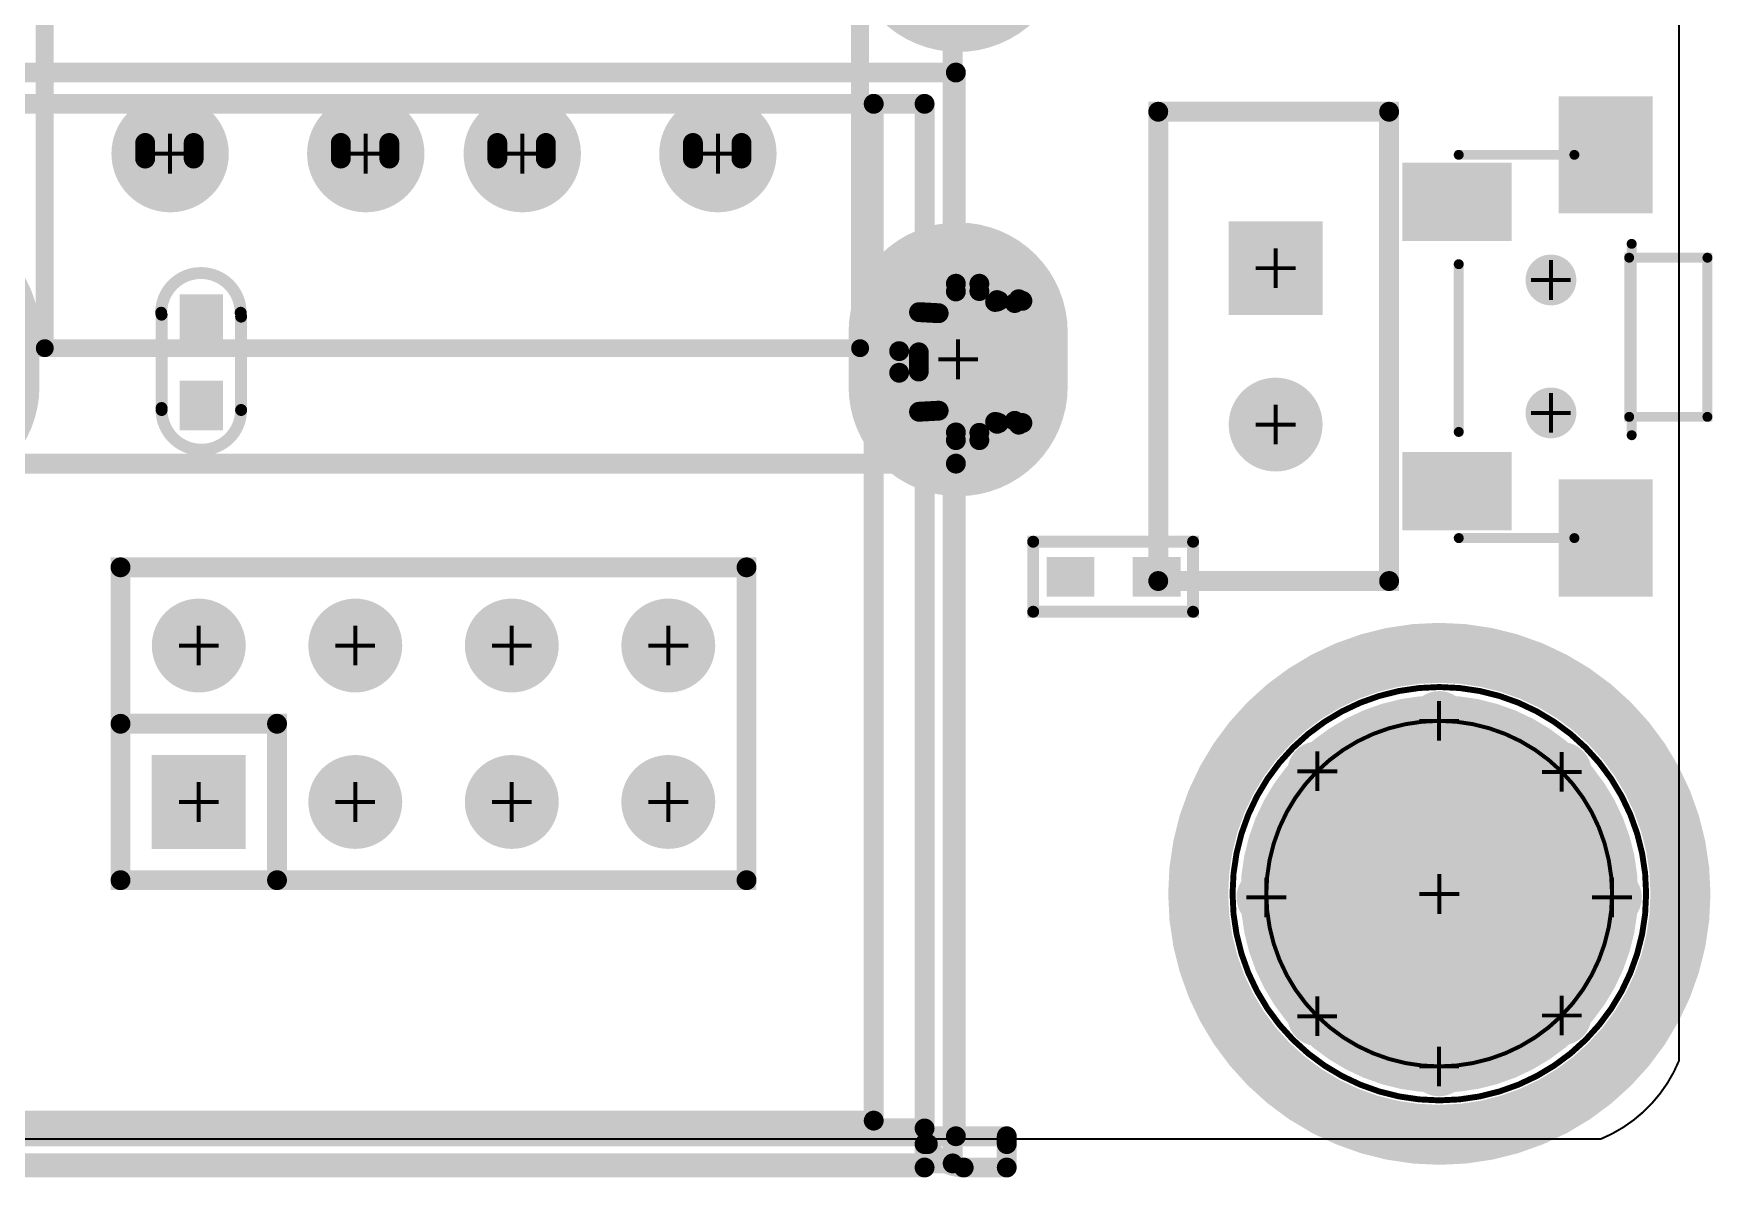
# Model space of a CAD drawing. Extents: x 68 to 180, y 55 to 144.
# Drawn here: x 158.89 to 180.34, y 55.48 to 70.11 of the extents above; entities that cross this region are included whole.
import ezdxf

# ---------------------------------------------------------------- set-up
doc = ezdxf.new("R2010")
doc.units = 0
doc.header["$MEASUREMENT"] = 0
doc.layers.get('0').update_dxf_attribs({"linetype": 'CONTINUOUS'})
for name, color, linetype in [('BOARD_OUTLINE_00', 2, 'CONTINUOUS'), ('DRIL_NPLTE_THRU_01', 16, 'CONTINUOUS'), ('DRIL_NPLTE_THRU_02', 4, 'CONTINUOUS'), ('DRIL_NPLTE_THRU_03', 96, 'CONTINUOUS'), ('DRIL_NPLTE_THRU_04', 136, 'CONTINUOUS'), ('DRIL_NPLTE_THRU_05', 34, 'CONTINUOUS'), ('DRIL_NPLTE_THRU_06', 176, 'CONTINUOUS'), ('DRIL_PLTE_THRU_01', 16, 'CONTINUOUS'), ('DRIL_PLTE_THRU_02', 4, 'CONTINUOUS'), ('DRIL_PLTE_THRU_03', 96, 'CONTINUOUS'), ('DRIL_PLTE_THRU_04', 136, 'CONTINUOUS'), ('DRIL_PLTE_THRU_05', 34, 'CONTINUOUS'), ('DRIL_PLTE_THRU_06', 176, 'CONTINUOUS'), ('DRIL_SYMBOL', 2, 'CONTINUOUS'), ('PADS_BOT', 5, 'CONTINUOUS'), ('PADS_INNER', 1, 'CONTINUOUS'), ('PADS_TOP', 1, 'CONTINUOUS'), ('PART_BOT_2DLINE_00', 253, 'CONTINUOUS'), ('PART_TOP_2DLINE_00', 67, 'CONTINUOUS'), ('PART_TOP_2DLINE_01', 67, 'CONTINUOUS'), ('PART_TOP_2DLINE_129', 130, 'CONTINUOUS'), ('PART_TOP_COPPER_121', 222, 'CONTINUOUS'), ('PART_TOP_COPPER_128', 210, 'CONTINUOUS'), ('PART_TOP_COPPER_129', 130, 'CONTINUOUS')]:
    doc.layers.add(name, color=color, linetype=linetype)

# ---------------------------------------------------------------- blocks, each defined once
blk = doc.blocks.new('SMOOTH_0$0254')
at = {"const_width": 0.0127}
blk.add_lwpolyline([(-0.00635, 0, 1), (0.00635, 0, 1)], format="xyb", close=True, dxfattribs=at)
blk = doc.blocks.new('BOARD_5728')
at = {"layer": 'BOARD_OUTLINE_00', "const_width": 0.0254}
blk.add_lwpolyline([(0, -12.664, -0.306685), (1, -11.664), (110.44, -11.664, -0.233627), (111.44, -12.664), (111.44, -92.464, -0.199366), (110.44, -93.464), (1, -93.464, -0.298113), (0, -92.464), (0, -85.073), (12, -85.073), (12, -50.989), (2.337, -50.989), (2.356, -32.194), (0, -32.194)], format="xyb", close=True, dxfattribs=at)
at = {"layer": 'BOARD_OUTLINE_00'}
for p in [(111.44, -92.464), (110.44, -93.464)]:
    blk.add_blockref('SMOOTH_0$0254', p, dxfattribs=at)
blk = doc.blocks.new('SMOOTH_0$1524')
at = {"const_width": 0.0762}
blk.add_lwpolyline([(-0.0381, 0, 1), (0.0381, 0, 1)], format="xyb", close=True, dxfattribs=at)
blk = doc.blocks.new('PART_BODY_BOT_5731')
at = {"layer": 'PART_BOT_2DLINE_00', "const_width": 0.152}
blk.add_lwpolyline([(-1.028, -0.449), (-1.028, 0.446), (1.015, 0.446), (1.015, -0.449)], close=True, dxfattribs=at)
at = {"layer": 'PART_BOT_2DLINE_00'}
for p in [(-1.028, 0.446), (1.015, 0.446), (-1.028, -0.449), (1.015, -0.449)]:
    blk.add_blockref('SMOOTH_0$1524', p, dxfattribs=at)
blk = doc.blocks.new('DRIL_HOLE_0')
blk.add_lwpolyline([(0, 0, 1), (0, 0, 1)], format="xyb", close=True)
blk = doc.blocks.new('PAD_0')
blk.add_lwpolyline([(0, 0, 1), (0, 0, 1)], format="xyb", close=True)
blk = doc.blocks.new('PAD_1')
at = {"const_width": 0.508}
blk.add_lwpolyline([(-0.305, 0), (0.305, 0)], dxfattribs=at)
blk = doc.blocks.new('STK_BOT_14')
at = {"layer": 'DRIL_PLTE_THRU_01'}
blk.add_blockref('DRIL_HOLE_0', (0, 0), dxfattribs=at)
at = {"layer": 'DRIL_PLTE_THRU_02'}
blk.add_blockref('DRIL_HOLE_0', (0, 0), dxfattribs=at)
at = {"layer": 'DRIL_PLTE_THRU_03'}
blk.add_blockref('DRIL_HOLE_0', (0, 0), dxfattribs=at)
at = {"layer": 'DRIL_PLTE_THRU_04'}
blk.add_blockref('DRIL_HOLE_0', (0, 0), dxfattribs=at)
at = {"layer": 'DRIL_PLTE_THRU_05'}
blk.add_blockref('DRIL_HOLE_0', (0, 0), dxfattribs=at)
at = {"layer": 'DRIL_PLTE_THRU_06'}
blk.add_blockref('DRIL_HOLE_0', (0, 0), dxfattribs=at)
at = {"layer": 'PADS_BOT'}
blk.add_blockref('PAD_1', (0, 0), dxfattribs=at)
at = {"layer": 'PADS_INNER'}
blk.add_blockref('PAD_0', (0, 0), dxfattribs=at)
at = {"layer": 'PADS_TOP'}
blk.add_blockref('PAD_0', (0, 0), dxfattribs=at)
blk = doc.blocks.new('SYM_BOT_14')
for name, p in [('PART_BODY_BOT_5731', (0, 0)), ('STK_BOT_14', (-0.55, 0)), ('STK_BOT_14', (0.55, 0))]:
    blk.add_blockref(name, p)
blk = doc.blocks.new('PART_BOT_202')
blk.add_blockref('SYM_BOT_14', (0, 0))
blk = doc.blocks.new('SMOOTH_0$127')
at = {"const_width": 0.0635}
blk.add_lwpolyline([(-0.03175, 0, 1), (0.03175, 0, 1)], format="xyb", close=True, dxfattribs=at)
blk = doc.blocks.new('PART_BODY_TOP_5784')
at = {"layer": 'PART_TOP_2DLINE_00', "const_width": 0.127}
for points in [[(-1.178, 2.45), (0.3, 2.45)], [(1.032, 1.31233), (1.032, -1.135)], [(-1.178, 1.05167), (-1.178, -1.093)], [(-1.178, -2.45), (0.3, -2.45)]]:
    blk.add_lwpolyline(points, dxfattribs=at)
blk.add_lwpolyline([(1, 1.13467), (2, 1.13467), (2, -0.9), (1, -0.9)], close=True, dxfattribs=at)
at = {"layer": 'PART_TOP_2DLINE_00'}
for p in [(-1.178, 2.45), (0.3, 2.45), (1.032, 1.31233), (-1.178, 1.05167), (1, 1.13467), (2, 1.13467), (1, -0.9), (2, -0.9), (-1.178, -1.093), (1.032, -1.135), (-1.178, -2.45), (0.3, -2.45)]:
    blk.add_blockref('SMOOTH_0$127', p, dxfattribs=at)
blk = doc.blocks.new('PAD_68')
at = {"const_width": 1}
blk.add_lwpolyline([(-0.7, 0), (0.7, 0)], dxfattribs=at)
blk = doc.blocks.new('STK_TOP_91')
at = {"layer": 'DRIL_PLTE_THRU_01'}
blk.add_blockref('DRIL_HOLE_0', (0, 0), dxfattribs=at)
at = {"layer": 'DRIL_PLTE_THRU_02'}
blk.add_blockref('DRIL_HOLE_0', (0, 0), dxfattribs=at)
at = {"layer": 'DRIL_PLTE_THRU_03'}
blk.add_blockref('DRIL_HOLE_0', (0, 0), dxfattribs=at)
at = {"layer": 'DRIL_PLTE_THRU_04'}
blk.add_blockref('DRIL_HOLE_0', (0, 0), dxfattribs=at)
at = {"layer": 'DRIL_PLTE_THRU_05'}
blk.add_blockref('DRIL_HOLE_0', (0, 0), dxfattribs=at)
at = {"layer": 'DRIL_PLTE_THRU_06'}
blk.add_blockref('DRIL_HOLE_0', (0, 0), dxfattribs=at)
at = {"layer": 'PADS_BOT'}
blk.add_blockref('PAD_0', (0, 0), dxfattribs=at)
at = {"layer": 'PADS_INNER'}
blk.add_blockref('PAD_0', (0, 0), dxfattribs=at)
at = {"layer": 'PADS_TOP'}
blk.add_blockref('PAD_68', (0, 0), dxfattribs=at)
blk = doc.blocks.new('PAD_69')
at = {"const_width": 1.2}
blk.add_lwpolyline([(-0.75, 0), (0.75, 0)], dxfattribs=at)
blk = doc.blocks.new('STK_TOP_90')
at = {"layer": 'DRIL_PLTE_THRU_01'}
blk.add_blockref('DRIL_HOLE_0', (0, 0), dxfattribs=at)
at = {"layer": 'DRIL_PLTE_THRU_02'}
blk.add_blockref('DRIL_HOLE_0', (0, 0), dxfattribs=at)
at = {"layer": 'DRIL_PLTE_THRU_03'}
blk.add_blockref('DRIL_HOLE_0', (0, 0), dxfattribs=at)
at = {"layer": 'DRIL_PLTE_THRU_04'}
blk.add_blockref('DRIL_HOLE_0', (0, 0), dxfattribs=at)
at = {"layer": 'DRIL_PLTE_THRU_05'}
blk.add_blockref('DRIL_HOLE_0', (0, 0), dxfattribs=at)
at = {"layer": 'DRIL_PLTE_THRU_06'}
blk.add_blockref('DRIL_HOLE_0', (0, 0), dxfattribs=at)
at = {"layer": 'PADS_BOT'}
blk.add_blockref('PAD_0', (0, 0), dxfattribs=at)
at = {"layer": 'PADS_INNER'}
blk.add_blockref('PAD_0', (0, 0), dxfattribs=at)
at = {"layer": 'PADS_TOP', "rotation": 90}
blk.add_blockref('PAD_69', (0, 0), dxfattribs=at)
blk = doc.blocks.new('DRIL_SYMBOL_0$65')
at = {"layer": 'DRIL_SYMBOL', "const_width": 0.0508}
for points in [[(0, -0.254), (0, 0.254)], [(-0.254, 0), (0.254, 0)]]:
    blk.add_lwpolyline(points, dxfattribs=at)
blk = doc.blocks.new('DRIL_HOLE_0$65')
at = {"const_width": 0.325}
blk.add_lwpolyline([(-0.1625, 0, 1), (0.1625, 0, 1)], format="xyb", close=True, dxfattribs=at)
blk.add_blockref('DRIL_SYMBOL_0$65', (0, 0))
blk = doc.blocks.new('PAD_70')
at = {"const_width": 0.325}
blk.add_lwpolyline([(0, -0.1625, 1), (0, 0.1625, 1)], format="xyb", close=True, dxfattribs=at)
blk = doc.blocks.new('STK_TOP_92')
at = {"layer": 'DRIL_NPLTE_THRU_01'}
blk.add_blockref('DRIL_HOLE_0$65', (0, 0), dxfattribs=at)
at = {"layer": 'DRIL_NPLTE_THRU_02'}
blk.add_blockref('DRIL_HOLE_0$65', (0, 0), dxfattribs=at)
at = {"layer": 'DRIL_NPLTE_THRU_03'}
blk.add_blockref('DRIL_HOLE_0$65', (0, 0), dxfattribs=at)
at = {"layer": 'DRIL_NPLTE_THRU_04'}
blk.add_blockref('DRIL_HOLE_0$65', (0, 0), dxfattribs=at)
at = {"layer": 'DRIL_NPLTE_THRU_05'}
blk.add_blockref('DRIL_HOLE_0$65', (0, 0), dxfattribs=at)
at = {"layer": 'DRIL_NPLTE_THRU_06'}
blk.add_blockref('DRIL_HOLE_0$65', (0, 0), dxfattribs=at)
at = {"layer": 'PADS_BOT'}
blk.add_blockref('PAD_70', (0, 0), dxfattribs=at)
at = {"layer": 'PADS_INNER'}
blk.add_blockref('PAD_70', (0, 0), dxfattribs=at)
at = {"layer": 'PADS_TOP'}
blk.add_blockref('PAD_70', (0, 0), dxfattribs=at)
blk = doc.blocks.new('SYM_TOP_67')
for name, p in [('STK_TOP_90', (0.7, 2.45)), ('PART_BODY_TOP_5784', (0, 0)), ('STK_TOP_91', (-1.2, 1.85)), ('STK_TOP_92', (0, 0.85)), ('STK_TOP_92', (0, -0.85)), ('STK_TOP_90', (0.7, -2.45)), ('STK_TOP_91', (-1.2, -1.85))]:
    blk.add_blockref(name, p)
blk = doc.blocks.new('PART_TOP_254')
blk.add_blockref('SYM_TOP_67', (0, 0))
blk = doc.blocks.new('SMOOTH_0$254')
at = {"const_width": 0.127}
blk.add_lwpolyline([(-0.0635, 0, 1), (0.0635, 0, 1)], format="xyb", close=True, dxfattribs=at)
blk = doc.blocks.new('SMOOTH_0$2286')
at = {"const_width": 0.1143}
blk.add_lwpolyline([(-0.05715, 0, 1), (0.05715, 0, 1)], format="xyb", close=True, dxfattribs=at)
blk = doc.blocks.new('PART_BODY_TOP_5789')
at = {"layer": 'PART_TOP_2DLINE_00', "const_width": 0.254}
blk.add_lwpolyline([(-6.5, 1.7), (6.5, 1.7), (6.5, -15.61), (-6.5, -15.61)], close=True, dxfattribs=at)
at = {"layer": 'PART_TOP_2DLINE_01', "const_width": 0.254}
for points in [[(-6.559, -1.663), (6.541, -1.663)], [(-6.559, -15.263), (-6.559, -1.663)], [(6.541, -15.263), (6.541, -1.663)], [(6.141, -2.063), (-6.159, -2.063)], [(-6.159, -15.363), (-6.159, -2.063)], [(-5.509, -2.063), (-5.509, -15.063)], [(5.491, -2.063), (5.491, -15.063)], [(6.141, -15.363), (6.141, -2.063)], [(-3.819, -2.563), (-3.199, -2.563)], [(-3.819, -2.763), (-3.819, -2.563)], [(-3.199, -2.563), (-3.199, -2.763)], [(-1.319, -2.563), (-0.699, -2.563)], [(-1.319, -2.763), (-1.319, -2.563)], [(-0.699, -2.563), (-0.699, -2.763)], [(0.681, -2.563), (1.301, -2.563)], [(0.681, -2.763), (0.681, -2.563)], [(1.301, -2.563), (1.301, -2.763)], [(3.181, -2.563), (3.801, -2.563)], [(3.181, -2.763), (3.181, -2.563)], [(3.801, -2.563), (3.801, -2.763)], [(-3.199, -2.763), (-3.819, -2.763)], [(-0.699, -2.763), (-1.319, -2.763)], [(1.301, -2.763), (0.681, -2.763)], [(3.801, -2.763), (3.181, -2.763)], [(-6.859, -6.363), (-6.859, -4.363)], [(-6.559, -4.363), (-6.859, -4.363)], [(6.541, -4.363), (6.841, -4.363)], [(6.841, -6.363), (6.841, -4.363)], [(-7.409, -6.144), (-7.409, -4.582)], [(-7.362, -4.561), (-6.859, -4.457)], [(-7.362, -4.561), (-7.362, -6.165)], [(-6.339, -4.74), (-7.311, -4.61)], [(-7.311, -4.61), (-7.311, -6.116)], [(-7.109, -6.144), (-7.109, -4.582)], [(-6.559, -4.462), (-7.085, -4.572)], [(-7.085, -4.572), (-7.085, -4.592)], [(-7.085, -4.592), (-7.085, -6.134)], [(-7.06, -4.596), (-6.088, -4.726)], [(-7.06, -4.596), (-7.06, -6.13)], [(7.042, -4.596), (6.07, -4.726)], [(6.321, -4.74), (7.293, -4.61)], [(6.541, -4.462), (7.067, -4.572)], [(7.344, -4.561), (6.841, -4.457)], [(7.042, -4.596), (7.042, -6.13)], [(7.067, -4.572), (7.067, -4.592)], [(7.067, -4.592), (7.067, -6.134)], [(7.091, -4.582), (7.091, -6.144)], [(7.293, -4.61), (7.293, -6.116)], [(7.344, -4.561), (7.344, -6.165)], [(7.391, -4.582), (7.391, -6.144)], [(-6.339, -4.74), (-6.088, -4.726)], [(6.07, -4.726), (6.321, -4.74)], [(-6.085, -5.24), (-5.834, -5.225)], [(-6.085, -5.24), (-6.085, -5.486)], [(-5.834, -5.225), (-5.834, -5.501)], [(5.816, -5.225), (6.067, -5.24)], [(5.816, -5.225), (5.816, -5.501)], [(6.067, -5.24), (6.067, -5.486)], [(-5.834, -5.501), (-6.085, -5.486)], [(6.067, -5.486), (5.816, -5.501)], [(-6.339, -5.986), (-7.311, -6.116)], [(-7.06, -6.13), (-6.088, -6)], [(-6.088, -6), (-6.339, -5.986)], [(6.321, -5.986), (6.07, -6)], [(7.042, -6.13), (6.07, -6)], [(6.321, -5.986), (7.293, -6.116)], [(-7.362, -6.165), (-6.859, -6.269)], [(-7.085, -6.134), (-7.085, -6.154)], [(-6.559, -6.264), (-7.085, -6.154)], [(6.541, -6.264), (7.067, -6.154)], [(7.344, -6.165), (6.841, -6.269)], [(7.067, -6.134), (7.067, -6.154)], [(-6.559, -6.363), (-6.859, -6.363)], [(6.541, -6.363), (6.841, -6.363)], [(6.541, -6.663), (-6.559, -6.663)], [(-5.509, -15.063), (5.491, -15.063)], [(-7.209, -15.263), (-7.209, -15.363)], [(7.191, -15.263), (-7.209, -15.263)], [(-6.159, -15.163), (6.141, -15.163)], [(7.191, -15.263), (7.191, -15.363)], [(-7.209, -15.363), (-7.209, -15.663)], [(-6.159, -15.363), (-6.159, -15.663)], [(6.141, -15.363), (6.141, -15.663)], [(7.191, -15.363), (7.191, -15.663)], [(-7.209, -15.663), (-6.659, -15.663)], [(-6.159, -15.663), (6.141, -15.663)], [(7.191, -15.663), (6.641, -15.663)]]:
    blk.add_lwpolyline(points, dxfattribs=at)
for points in [[(-6.201, -15.363, 0.10334), (-6.159, -15.163)], [(6.141, -15.163, 0.10334), (6.183, -15.363)], [(-6.659, -15.663, 0.298113), (-6.201, -15.363)], [(6.183, -15.363, 0.298113), (6.641, -15.663)]]:
    blk.add_lwpolyline(points, format="xyb", dxfattribs=at)
at = {"layer": 'PART_TOP_COPPER_129', "const_width": 0.229}
blk.add_lwpolyline([(-5.102, 1.363), (5.317, 1.363), (5.317, -5.187), (-5.102, -5.187)], close=True, dxfattribs=at)
at = {"layer": 'PART_TOP_2DLINE_00'}
for p in [(-6.5, 1.7), (6.5, 1.7), (-6.5, -15.61), (6.5, -15.61)]:
    blk.add_blockref('SMOOTH_0$254', p, dxfattribs=at)
at = {"layer": 'PART_TOP_2DLINE_01'}
for p in [(-6.559, -1.663), (-6.559, -1.663), (6.541, -1.663), (6.541, -1.663), (-6.159, -2.063), (-6.159, -2.063), (-5.509, -2.063), (5.491, -2.063), (6.141, -2.063), (6.141, -2.063), (-3.819, -2.563), (-3.819, -2.563), (-3.199, -2.563), (-3.199, -2.563), (-1.319, -2.563), (-1.319, -2.563), (-0.699, -2.563), (-0.699, -2.563), (0.681, -2.563), (0.681, -2.563), (1.301, -2.563), (1.301, -2.563), (3.181, -2.563), (3.181, -2.563), (3.801, -2.563), (3.801, -2.563), (-3.819, -2.763), (-3.819, -2.763), (-3.199, -2.763), (-3.199, -2.763), (-1.319, -2.763), (-1.319, -2.763), (-0.699, -2.763), (-0.699, -2.763), (0.681, -2.763), (0.681, -2.763), (1.301, -2.763), (1.301, -2.763), (3.181, -2.763), (3.181, -2.763), (3.801, -2.763), (3.801, -2.763), (-6.859, -4.363), (-6.859, -4.363), (-6.559, -4.363), (6.541, -4.363), (6.841, -4.363), (6.841, -4.363), (-7.409, -4.582), (-7.362, -4.561), (-7.362, -4.561), (-7.311, -4.61), (-7.311, -4.61), (-7.109, -4.582), (-7.085, -4.572), (-7.085, -4.572), (-7.085, -4.592), (-7.085, -4.592), (-7.06, -4.596), (-7.06, -4.596), (-6.859, -4.457), (-6.559, -4.462), (6.541, -4.462), (6.841, -4.457), (7.042, -4.596), (7.042, -4.596), (7.067, -4.572), (7.067, -4.572), (7.067, -4.592), (7.067, -4.592), (7.091, -4.582), (7.293, -4.61), (7.293, -4.61), (7.344, -4.561), (7.344, -4.561), (7.391, -4.582), (-6.339, -4.74), (-6.339, -4.74), (-6.088, -4.726), (-6.088, -4.726), (6.07, -4.726), (6.07, -4.726), (6.321, -4.74), (6.321, -4.74), (-6.085, -5.24), (-6.085, -5.24), (-5.834, -5.225), (-5.834, -5.225), (5.816, -5.225), (5.816, -5.225), (6.067, -5.24), (6.067, -5.24), (-6.085, -5.486), (-6.085, -5.486), (6.067, -5.486), (6.067, -5.486), (-5.834, -5.501), (-5.834, -5.501), (5.816, -5.501), (5.816, -5.501), (-7.311, -6.116), (-7.311, -6.116), (-7.06, -6.13), (-7.06, -6.13), (-6.339, -5.986), (-6.339, -5.986), (-6.088, -6), (-6.088, -6), (6.07, -6), (6.07, -6), (6.321, -5.986), (6.321, -5.986), (7.042, -6.13), (7.042, -6.13), (7.293, -6.116), (7.293, -6.116), (-7.409, -6.144), (-7.362, -6.165), (-7.362, -6.165), (-7.109, -6.144), (-7.085, -6.134), (-7.085, -6.134), (-7.085, -6.154), (-7.085, -6.154), (-6.859, -6.269), (-6.559, -6.264), (6.541, -6.264), (6.841, -6.269), (7.067, -6.134), (7.067, -6.134), (7.067, -6.154), (7.067, -6.154), (7.091, -6.144), (7.344, -6.165), (7.344, -6.165), (7.391, -6.144), (-6.859, -6.363), (-6.859, -6.363), (-6.559, -6.363), (6.541, -6.363), (6.841, -6.363), (6.841, -6.363), (-6.559, -6.663), (6.541, -6.663), (-5.509, -15.063), (-5.509, -15.063), (5.491, -15.063), (5.491, -15.063), (-7.209, -15.263), (-7.209, -15.263), (-6.559, -15.263), (-6.159, -15.163), (-6.159, -15.163), (6.141, -15.163), (6.141, -15.163), (6.541, -15.263), (7.191, -15.263), (7.191, -15.263), (-7.209, -15.363), (-7.209, -15.363), (-6.201, -15.363), (-6.201, -15.363), (-6.159, -15.363), (-6.159, -15.363), (6.141, -15.363), (6.141, -15.363), (6.183, -15.363), (6.183, -15.363), (7.191, -15.363), (7.191, -15.363), (-7.209, -15.663), (-7.209, -15.663), (-6.659, -15.663), (-6.659, -15.663), (-6.159, -15.663), (-6.159, -15.663), (6.141, -15.663), (6.141, -15.663), (6.641, -15.663), (6.641, -15.663), (7.191, -15.663), (7.191, -15.663)]:
    blk.add_blockref('SMOOTH_0$254', p, dxfattribs=at)
at = {"layer": 'PART_TOP_COPPER_129'}
for p in [(-5.102, 1.363), (5.317, 1.363), (-5.102, -5.187), (5.317, -5.187)]:
    blk.add_blockref('SMOOTH_0$2286', p, dxfattribs=at)
blk = doc.blocks.new('DRIL_SYMBOL_0$9')
at = {"layer": 'DRIL_SYMBOL', "const_width": 0.0508}
for points in [[(0, -0.254), (0, 0.254)], [(-0.254, 0), (0.254, 0)]]:
    blk.add_lwpolyline(points, dxfattribs=at)
blk = doc.blocks.new('DRIL_HOLE_0$9')
at = {"const_width": 0.45}
blk.add_lwpolyline([(-0.225, 0, 1), (0.225, 0, 1)], format="xyb", close=True, dxfattribs=at)
blk.add_blockref('DRIL_SYMBOL_0$9', (0, 0))
blk = doc.blocks.new('PAD_48')
at = {"const_width": 0.75}
blk.add_lwpolyline([(0, -0.375, 1), (0, 0.375, 1)], format="xyb", close=True, dxfattribs=at)
blk = doc.blocks.new('STK_TOP_102')
at = {"layer": 'DRIL_PLTE_THRU_01'}
blk.add_blockref('DRIL_HOLE_0$9', (0, 0), dxfattribs=at)
at = {"layer": 'DRIL_PLTE_THRU_02'}
blk.add_blockref('DRIL_HOLE_0$9', (0, 0), dxfattribs=at)
at = {"layer": 'DRIL_PLTE_THRU_03'}
blk.add_blockref('DRIL_HOLE_0$9', (0, 0), dxfattribs=at)
at = {"layer": 'DRIL_PLTE_THRU_04'}
blk.add_blockref('DRIL_HOLE_0$9', (0, 0), dxfattribs=at)
at = {"layer": 'DRIL_PLTE_THRU_05'}
blk.add_blockref('DRIL_HOLE_0$9', (0, 0), dxfattribs=at)
at = {"layer": 'DRIL_PLTE_THRU_06'}
blk.add_blockref('DRIL_HOLE_0$9', (0, 0), dxfattribs=at)
at = {"layer": 'PADS_BOT'}
blk.add_blockref('PAD_48', (0, 0), dxfattribs=at)
at = {"layer": 'PADS_INNER'}
blk.add_blockref('PAD_48', (0, 0), dxfattribs=at)
at = {"layer": 'PADS_TOP'}
blk.add_blockref('PAD_48', (0, 0), dxfattribs=at)
blk = doc.blocks.new('DRIL_SYMBOL_2$5')
at = {"layer": 'DRIL_SYMBOL', "const_width": 0.0508}
for points in [[(0, -0.254), (0, 0.254)], [(-0.254, 0), (0.254, 0)]]:
    blk.add_lwpolyline(points, dxfattribs=at)
blk = doc.blocks.new('DRIL_HOLE_2$5')
at = {"const_width": 1.25}
blk.add_lwpolyline([(-0.625, 0, 1), (0.625, 0, 1)], format="xyb", close=True, dxfattribs=at)
blk.add_blockref('DRIL_SYMBOL_2$5', (0, 0))
blk = doc.blocks.new('PAD_72')
at = {"const_width": 1.4}
blk.add_lwpolyline([(-0.35, -0.7), (0.35, -0.7, 1), (0.35, 0.7), (-0.35, 0.7, 1)], format="xyb", close=True, dxfattribs=at)
blk = doc.blocks.new('STK_TOP_103')
at = {"layer": 'DRIL_PLTE_THRU_01'}
blk.add_blockref('DRIL_HOLE_2$5', (0, 0), dxfattribs=at)
at = {"layer": 'DRIL_PLTE_THRU_02'}
blk.add_blockref('DRIL_HOLE_2$5', (0, 0), dxfattribs=at)
at = {"layer": 'DRIL_PLTE_THRU_03'}
blk.add_blockref('DRIL_HOLE_2$5', (0, 0), dxfattribs=at)
at = {"layer": 'DRIL_PLTE_THRU_04'}
blk.add_blockref('DRIL_HOLE_2$5', (0, 0), dxfattribs=at)
at = {"layer": 'DRIL_PLTE_THRU_05'}
blk.add_blockref('DRIL_HOLE_2$5', (0, 0), dxfattribs=at)
at = {"layer": 'DRIL_PLTE_THRU_06'}
blk.add_blockref('DRIL_HOLE_2$5', (0, 0), dxfattribs=at)
at = {"layer": 'PADS_BOT', "rotation": 90}
blk.add_blockref('PAD_72', (0, 0), dxfattribs=at)
at = {"layer": 'PADS_INNER', "rotation": 90}
blk.add_blockref('PAD_72', (0, 0), dxfattribs=at)
at = {"layer": 'PADS_TOP', "rotation": 90}
blk.add_blockref('PAD_72', (0, 0), dxfattribs=at)
blk = doc.blocks.new('PAD_73')
at = {"const_width": 1.4}
blk.add_lwpolyline([(-0.25, -0.7), (0.25, -0.7, 1), (0.25, 0.7), (-0.25, 0.7, 1)], format="xyb", close=True, dxfattribs=at)
blk = doc.blocks.new('STK_TOP_104')
at = {"layer": 'DRIL_PLTE_THRU_01'}
blk.add_blockref('DRIL_HOLE_2$5', (0, 0), dxfattribs=at)
at = {"layer": 'DRIL_PLTE_THRU_02'}
blk.add_blockref('DRIL_HOLE_2$5', (0, 0), dxfattribs=at)
at = {"layer": 'DRIL_PLTE_THRU_03'}
blk.add_blockref('DRIL_HOLE_2$5', (0, 0), dxfattribs=at)
at = {"layer": 'DRIL_PLTE_THRU_04'}
blk.add_blockref('DRIL_HOLE_2$5', (0, 0), dxfattribs=at)
at = {"layer": 'DRIL_PLTE_THRU_05'}
blk.add_blockref('DRIL_HOLE_2$5', (0, 0), dxfattribs=at)
at = {"layer": 'DRIL_PLTE_THRU_06'}
blk.add_blockref('DRIL_HOLE_2$5', (0, 0), dxfattribs=at)
at = {"layer": 'PADS_BOT', "rotation": 90}
blk.add_blockref('PAD_72', (0, 0), dxfattribs=at)
at = {"layer": 'PADS_INNER', "rotation": 90}
blk.add_blockref('PAD_72', (0, 0), dxfattribs=at)
at = {"layer": 'PADS_TOP', "rotation": 90}
blk.add_blockref('PAD_73', (0, 0), dxfattribs=at)
blk = doc.blocks.new('SYM_TOP_72')
for name, p in [('STK_TOP_103', (-6.57, 0.35)), ('STK_TOP_104', (6.57, 0.35)), ('PART_BODY_TOP_5789', (0, 0)), ('STK_TOP_102', (-3.5, 0)), ('STK_TOP_102', (-1, 0)), ('STK_TOP_102', (1, 0)), ('STK_TOP_102', (3.5, 0)), ('STK_TOP_102', (-3.5, -2.7)), ('STK_TOP_102', (-1, -2.7)), ('STK_TOP_102', (1, -2.7)), ('STK_TOP_102', (3.5, -2.7)), ('STK_TOP_103', (-6.57, -5.33)), ('STK_TOP_103', (6.57, -5.33))]:
    blk.add_blockref(name, p)
blk = doc.blocks.new('PART_TOP_258')
blk.add_blockref('SYM_TOP_72', (0, 0))
blk = doc.blocks.new('PART_BODY_TOP_5791')
at = {"layer": 'PART_TOP_2DLINE_00', "const_width": 0.762}
blk.add_lwpolyline([(-3.084, 0.005, 1), (3.079, 0.005, 1)], format="xyb", close=True, dxfattribs=at)
at = {"layer": 'PART_TOP_2DLINE_01', "const_width": 0.0508}
blk.add_lwpolyline([(-2.211, 0.005, 1), (2.207, 0.005, 1)], format="xyb", close=True, dxfattribs=at)
at = {"layer": 'PART_TOP_2DLINE_129', "const_width": 0.762}
for points in [[(-3.084, 0.005, 1), (3.079, 0.005, 1)], [(-3.079, 0, 1), (3.084, 0, 1)]]:
    blk.add_lwpolyline(points, format="xyb", close=True, dxfattribs=at)
at = {"layer": 'PART_TOP_COPPER_121', "const_width": 0.0508}
blk.add_lwpolyline([(-2.63, 0.004, 1), (2.63, 0.004, 1)], format="xyb", close=True, dxfattribs=at)
at = {"layer": 'PART_TOP_COPPER_128', "const_width": 0.0508}
blk.add_lwpolyline([(-2.655, 0.004, 1), (2.655, 0.004, 1)], format="xyb", close=True, dxfattribs=at)
blk = doc.blocks.new('DRIL_SYMBOL_3$048')
at = {"layer": 'DRIL_SYMBOL', "const_width": 0.0508}
for points in [[(0, -0.254), (0, 0.254)], [(-0.254, 0), (0.254, 0)]]:
    blk.add_lwpolyline(points, dxfattribs=at)
blk = doc.blocks.new('DRIL_HOLE_3$048')
at = {"const_width": 1.524}
blk.add_lwpolyline([(-0.762, 0, 1), (0.762, 0, 1)], format="xyb", close=True, dxfattribs=at)
blk.add_blockref('DRIL_SYMBOL_3$048', (0, 0))
blk = doc.blocks.new('PAD_77')
at = {"const_width": 2.54}
blk.add_lwpolyline([(0, -1.27, 1), (0, 1.27, 1)], format="xyb", close=True, dxfattribs=at)
blk = doc.blocks.new('STK_TOP_109')
at = {"layer": 'DRIL_PLTE_THRU_01'}
blk.add_blockref('DRIL_HOLE_3$048', (0, 0), dxfattribs=at)
at = {"layer": 'DRIL_PLTE_THRU_02'}
blk.add_blockref('DRIL_HOLE_3$048', (0, 0), dxfattribs=at)
at = {"layer": 'DRIL_PLTE_THRU_03'}
blk.add_blockref('DRIL_HOLE_3$048', (0, 0), dxfattribs=at)
at = {"layer": 'DRIL_PLTE_THRU_04'}
blk.add_blockref('DRIL_HOLE_3$048', (0, 0), dxfattribs=at)
at = {"layer": 'DRIL_PLTE_THRU_05'}
blk.add_blockref('DRIL_HOLE_3$048', (0, 0), dxfattribs=at)
at = {"layer": 'DRIL_PLTE_THRU_06'}
blk.add_blockref('DRIL_HOLE_3$048', (0, 0), dxfattribs=at)
at = {"layer": 'PADS_BOT'}
blk.add_blockref('PAD_77', (0, 0), dxfattribs=at)
at = {"layer": 'PADS_INNER'}
blk.add_blockref('PAD_77', (0, 0), dxfattribs=at)
at = {"layer": 'PADS_TOP'}
blk.add_blockref('PAD_77', (0, 0), dxfattribs=at)
blk = doc.blocks.new('DRIL_SYMBOL_0$381')
at = {"layer": 'DRIL_SYMBOL', "const_width": 0.0508}
for points in [[(0, -0.254), (0, 0.254)], [(-0.254, 0), (0.254, 0)]]:
    blk.add_lwpolyline(points, dxfattribs=at)
blk = doc.blocks.new('DRIL_HOLE_0$381')
at = {"const_width": 0.1905}
blk.add_lwpolyline([(-0.09525, 0, 1), (0.09525, 0, 1)], format="xyb", close=True, dxfattribs=at)
blk.add_blockref('DRIL_SYMBOL_0$381', (0, 0))
blk = doc.blocks.new('PAD_78')
at = {"const_width": 0.381}
blk.add_lwpolyline([(0, -0.1905, 1), (0, 0.1905, 1)], format="xyb", close=True, dxfattribs=at)
blk = doc.blocks.new('STK_TOP_108')
at = {"layer": 'DRIL_PLTE_THRU_01'}
blk.add_blockref('DRIL_HOLE_0$381', (0, 0), dxfattribs=at)
at = {"layer": 'DRIL_PLTE_THRU_02'}
blk.add_blockref('DRIL_HOLE_0$381', (0, 0), dxfattribs=at)
at = {"layer": 'DRIL_PLTE_THRU_03'}
blk.add_blockref('DRIL_HOLE_0$381', (0, 0), dxfattribs=at)
at = {"layer": 'DRIL_PLTE_THRU_04'}
blk.add_blockref('DRIL_HOLE_0$381', (0, 0), dxfattribs=at)
at = {"layer": 'DRIL_PLTE_THRU_05'}
blk.add_blockref('DRIL_HOLE_0$381', (0, 0), dxfattribs=at)
at = {"layer": 'DRIL_PLTE_THRU_06'}
blk.add_blockref('DRIL_HOLE_0$381', (0, 0), dxfattribs=at)
at = {"layer": 'PADS_BOT'}
blk.add_blockref('PAD_78', (0, 0), dxfattribs=at)
at = {"layer": 'PADS_INNER'}
blk.add_blockref('PAD_78', (0, 0), dxfattribs=at)
at = {"layer": 'PADS_TOP'}
blk.add_blockref('PAD_78', (0, 0), dxfattribs=at)
blk = doc.blocks.new('SYM_TOP_74')
for name, p in [('PART_BODY_TOP_5791', (0, 0)), ('STK_TOP_108', (-0.003048, 2.21361)), ('STK_TOP_109', (0, 0)), ('STK_TOP_108', (-1.55956, 1.569974)), ('STK_TOP_108', (1.564386, 1.5621)), ('STK_TOP_108', (-2.210562, -0.043688)), ('STK_TOP_108', (2.20599, -0.044196)), ('STK_TOP_108', (-1.559814, -1.561846)), ('STK_TOP_108', (1.563878, -1.552956)), ('STK_TOP_108', (-0.003048, -2.204466))]:
    blk.add_blockref(name, p)
blk = doc.blocks.new('PART_TOP_263')
blk.add_blockref('SYM_TOP_74', (0, 0))
blk = doc.blocks.new('PART_BODY_BOT_5792')
at = {"layer": 'PART_BOT_2DLINE_00', "const_width": 0.1524}
for points in [[(-0.6096, -0.508, -1), (-0.6096, 0.508)], [(0.633804, 0.502572, -1), (0.633804, -0.513428)]]:
    blk.add_lwpolyline(points, format="xyb", dxfattribs=at)
for points in [[(-0.6096, 0.508), (0.5842, 0.508)], [(-0.5842, -0.508), (0.6096, -0.508)]]:
    blk.add_lwpolyline(points, dxfattribs=at)
at = {"layer": 'PART_BOT_2DLINE_00'}
for p in [(-0.6096, 0.508), (-0.6096, 0.508), (0.5842, 0.508), (0.633804, 0.502572), (-0.6096, -0.508), (-0.5842, -0.508), (0.6096, -0.508), (0.633804, -0.513428)]:
    blk.add_blockref('SMOOTH_0$1524', p, dxfattribs=at)
blk = doc.blocks.new('PAD_79')
at = {"const_width": 0.55}
blk.add_lwpolyline([(-0.3175, 0), (0.3175, 0)], dxfattribs=at)
blk = doc.blocks.new('STK_BOT_110')
at = {"layer": 'DRIL_PLTE_THRU_01'}
blk.add_blockref('DRIL_HOLE_0', (0, 0), dxfattribs=at)
at = {"layer": 'DRIL_PLTE_THRU_02'}
blk.add_blockref('DRIL_HOLE_0', (0, 0), dxfattribs=at)
at = {"layer": 'DRIL_PLTE_THRU_03'}
blk.add_blockref('DRIL_HOLE_0', (0, 0), dxfattribs=at)
at = {"layer": 'DRIL_PLTE_THRU_04'}
blk.add_blockref('DRIL_HOLE_0', (0, 0), dxfattribs=at)
at = {"layer": 'DRIL_PLTE_THRU_05'}
blk.add_blockref('DRIL_HOLE_0', (0, 0), dxfattribs=at)
at = {"layer": 'DRIL_PLTE_THRU_06'}
blk.add_blockref('DRIL_HOLE_0', (0, 0), dxfattribs=at)
at = {"layer": 'PADS_BOT'}
blk.add_blockref('PAD_79', (0, 0), dxfattribs=at)
at = {"layer": 'PADS_INNER'}
blk.add_blockref('PAD_0', (0, 0), dxfattribs=at)
at = {"layer": 'PADS_TOP'}
blk.add_blockref('PAD_0', (0, 0), dxfattribs=at)
blk = doc.blocks.new('SYM_BOT_75')
for name, p in [('PART_BODY_BOT_5792', (0, 0)), ('STK_BOT_110', (-0.55, 0)), ('STK_BOT_110', (0.55, 0))]:
    blk.add_blockref(name, p)
blk = doc.blocks.new('PART_BOT_364')
blk.add_blockref('SYM_BOT_75', (0, 0))
blk = doc.blocks.new('PART_BODY_TOP_5796')
at = {"layer": 'PART_TOP_2DLINE_00', "const_width": 0.254}
blk.add_lwpolyline([(-2, 1.45), (4, 1.45), (4, -1.5), (-2, -1.5)], close=True, dxfattribs=at)
at = {"layer": 'PART_TOP_2DLINE_00'}
for p in [(-2, 1.45), (4, 1.45), (-2, -1.5), (4, -1.5)]:
    blk.add_blockref('SMOOTH_0$254', p, dxfattribs=at)
blk = doc.blocks.new('DRIL_SYMBOL_0$8')
at = {"layer": 'DRIL_SYMBOL', "const_width": 0.0508}
for points in [[(0, -0.254), (0, 0.254)], [(-0.254, 0), (0.254, 0)]]:
    blk.add_lwpolyline(points, dxfattribs=at)
blk = doc.blocks.new('DRIL_HOLE_0$8')
at = {"const_width": 0.4}
blk.add_lwpolyline([(-0.2, 0, 1), (0.2, 0, 1)], format="xyb", close=True, dxfattribs=at)
blk.add_blockref('DRIL_SYMBOL_0$8', (0, 0))
blk = doc.blocks.new('PAD_11')
at = {"const_width": 0.6}
blk.add_lwpolyline([(0, -0.3, 1), (0, 0.3, 1)], format="xyb", close=True, dxfattribs=at)
blk = doc.blocks.new('PAD_12')
at = {"const_width": 1.2}
blk.add_lwpolyline([(-0.6, 0), (0.6, 0)], dxfattribs=at)
blk = doc.blocks.new('STK_TOP_28')
at = {"layer": 'DRIL_PLTE_THRU_01'}
blk.add_blockref('DRIL_HOLE_0$8', (0, 0), dxfattribs=at)
at = {"layer": 'DRIL_PLTE_THRU_02'}
blk.add_blockref('DRIL_HOLE_0$8', (0, 0), dxfattribs=at)
at = {"layer": 'DRIL_PLTE_THRU_03'}
blk.add_blockref('DRIL_HOLE_0$8', (0, 0), dxfattribs=at)
at = {"layer": 'DRIL_PLTE_THRU_04'}
blk.add_blockref('DRIL_HOLE_0$8', (0, 0), dxfattribs=at)
at = {"layer": 'DRIL_PLTE_THRU_05'}
blk.add_blockref('DRIL_HOLE_0$8', (0, 0), dxfattribs=at)
at = {"layer": 'DRIL_PLTE_THRU_06'}
blk.add_blockref('DRIL_HOLE_0$8', (0, 0), dxfattribs=at)
at = {"layer": 'PADS_BOT'}
blk.add_blockref('PAD_12', (0, 0), dxfattribs=at)
at = {"layer": 'PADS_INNER'}
blk.add_blockref('PAD_11', (0, 0), dxfattribs=at)
at = {"layer": 'PADS_TOP'}
blk.add_blockref('PAD_12', (0, 0), dxfattribs=at)
blk = doc.blocks.new('STK_TOP_29')
at = {"layer": 'DRIL_PLTE_THRU_01'}
blk.add_blockref('DRIL_HOLE_0$8', (0, 0), dxfattribs=at)
at = {"layer": 'DRIL_PLTE_THRU_02'}
blk.add_blockref('DRIL_HOLE_0$8', (0, 0), dxfattribs=at)
at = {"layer": 'DRIL_PLTE_THRU_03'}
blk.add_blockref('DRIL_HOLE_0$8', (0, 0), dxfattribs=at)
at = {"layer": 'DRIL_PLTE_THRU_04'}
blk.add_blockref('DRIL_HOLE_0$8', (0, 0), dxfattribs=at)
at = {"layer": 'DRIL_PLTE_THRU_05'}
blk.add_blockref('DRIL_HOLE_0$8', (0, 0), dxfattribs=at)
at = {"layer": 'DRIL_PLTE_THRU_06'}
blk.add_blockref('DRIL_HOLE_0$8', (0, 0), dxfattribs=at)
at = {"layer": 'PADS_BOT'}
blk.add_blockref('PAD_11', (0, 0), dxfattribs=at)
at = {"layer": 'PADS_INNER'}
blk.add_blockref('PAD_11', (0, 0), dxfattribs=at)
at = {"layer": 'PADS_TOP'}
blk.add_blockref('PAD_11', (0, 0), dxfattribs=at)
blk = doc.blocks.new('SYM_TOP_79')
for name, p in [('PART_BODY_TOP_5796', (0, 0)), ('STK_TOP_28', (0, 0)), ('STK_TOP_29', (2, 0))]:
    blk.add_blockref(name, p)
blk = doc.blocks.new('PART_TOP_491')
blk.add_blockref('SYM_TOP_79', (0, 0))
blk = doc.blocks.new('PART_BODY_TOP_5798')
at = {"layer": 'PART_TOP_2DLINE_00', "const_width": 0.254}
for points in [[(-1, 3), (7, 3), (7, -1), (-1, -1)], [(-1, 1), (1, 1), (1, -1), (-1, -1)]]:
    blk.add_lwpolyline(points, close=True, dxfattribs=at)
at = {"layer": 'PART_TOP_2DLINE_00'}
for p in [(-1, 3), (7, 3), (-1, 1), (1, 1), (-1, -1), (-1, -1), (1, -1), (7, -1)]:
    blk.add_blockref('SMOOTH_0$254', p, dxfattribs=at)
blk = doc.blocks.new('STK_TOP_115')
at = {"layer": 'DRIL_PLTE_THRU_01'}
blk.add_blockref('DRIL_HOLE_0$8', (0, 0), dxfattribs=at)
at = {"layer": 'DRIL_PLTE_THRU_02'}
blk.add_blockref('DRIL_HOLE_0$8', (0, 0), dxfattribs=at)
at = {"layer": 'DRIL_PLTE_THRU_03'}
blk.add_blockref('DRIL_HOLE_0$8', (0, 0), dxfattribs=at)
at = {"layer": 'DRIL_PLTE_THRU_04'}
blk.add_blockref('DRIL_HOLE_0$8', (0, 0), dxfattribs=at)
at = {"layer": 'DRIL_PLTE_THRU_05'}
blk.add_blockref('DRIL_HOLE_0$8', (0, 0), dxfattribs=at)
at = {"layer": 'DRIL_PLTE_THRU_06'}
blk.add_blockref('DRIL_HOLE_0$8', (0, 0), dxfattribs=at)
at = {"layer": 'PADS_BOT'}
blk.add_blockref('PAD_12', (0, 0), dxfattribs=at)
at = {"layer": 'PADS_INNER'}
blk.add_blockref('PAD_12', (0, 0), dxfattribs=at)
at = {"layer": 'PADS_TOP'}
blk.add_blockref('PAD_12', (0, 0), dxfattribs=at)
blk = doc.blocks.new('SYM_TOP_81')
for name, p in [('PART_BODY_TOP_5798', (0, 0)), ('STK_TOP_29', (0, 2)), ('STK_TOP_29', (2, 2)), ('STK_TOP_29', (4, 2)), ('STK_TOP_29', (6, 2)), ('STK_TOP_115', (0, 0)), ('STK_TOP_29', (2, 0)), ('STK_TOP_29', (4, 0)), ('STK_TOP_29', (6, 0))]:
    blk.add_blockref(name, p)
blk = doc.blocks.new('PART_TOP_495')
blk.add_blockref('SYM_TOP_81', (0, 0))

msp = doc.modelspace()

# ---------------------------------------------------------------- block references
for name, p in [('BOARD_5728', (68.472, 149.435)), ('PART_TOP_258', (164.131, 71.27)), ('PART_TOP_254', (178.276, 66.105)), ('PART_TOP_495', (160.997, 60.281)), ('PART_TOP_263', (176.85, 59.104))]:
    msp.add_blockref(name, p)
at = {"rotation": 270}
msp.add_blockref('PART_TOP_491', (174.758, 67.106), dxfattribs=at)
at = {"xscale": -1}
for name, p, rotation in [('PART_BOT_364', (161.03, 65.902), 270), ('PART_BOT_202', (172.688, 63.159), 180)]:
    msp.add_blockref(name, p, dxfattribs=dict(at, rotation=rotation))

doc.saveas('drawing.dxf')
